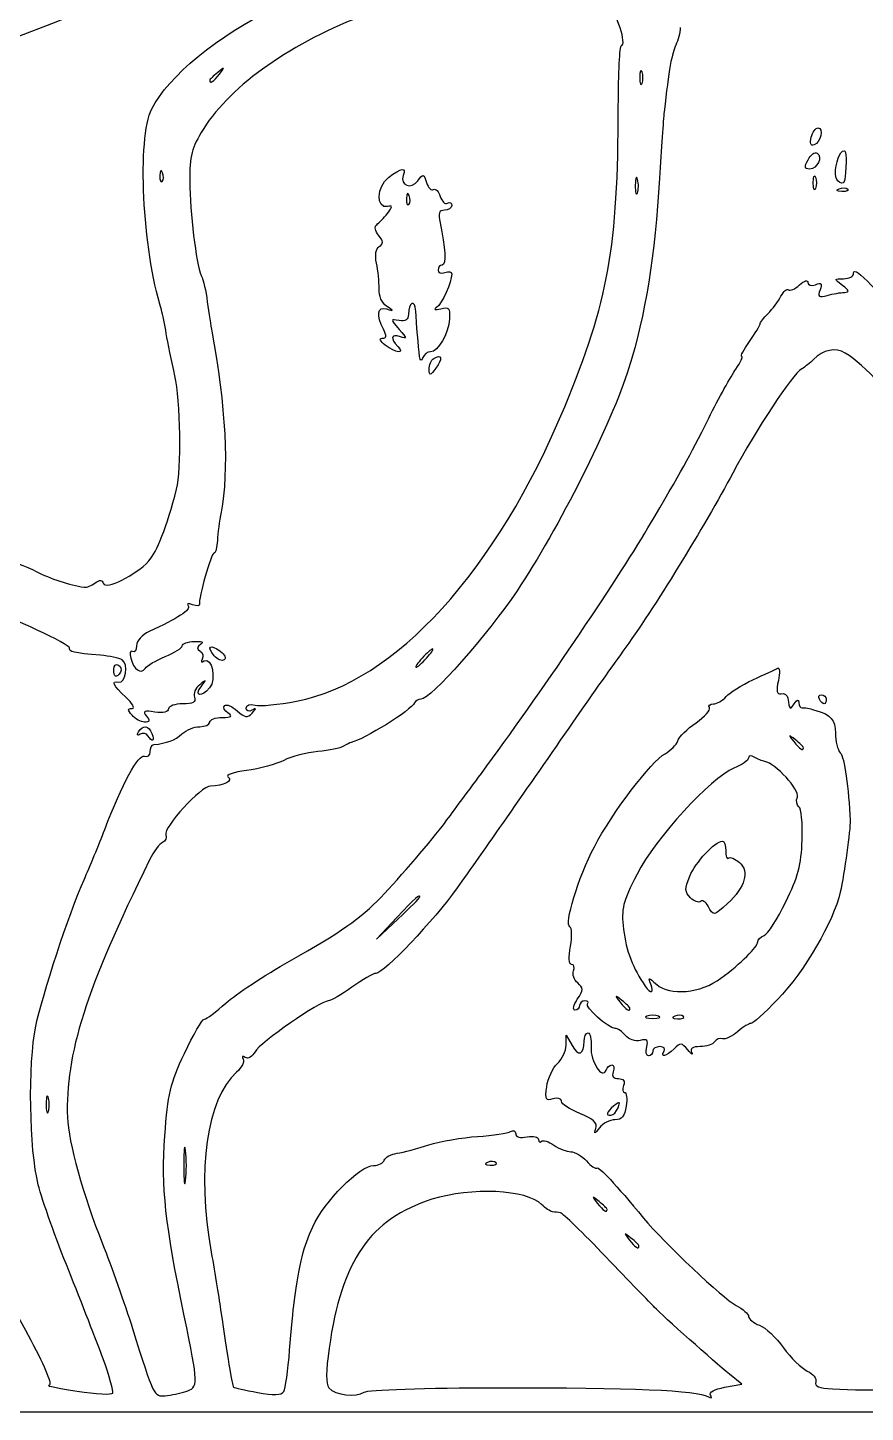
# Model space of a CAD drawing. Extents: x 32 to 2531, y 46 to 1398.
# Drawn here: x 960.5 to 1205.1, y 45.7 to 449.6 of the extents above; entities that cross this region are included whole.
import ezdxf

# ---------------------------------------------------------------- set-up
doc = ezdxf.new("R2010")
doc.units = 0
doc.layers.add('IMAGE', color=7, linetype='CONTINUOUS')

msp = doc.modelspace()

# ---------------------------------------------------------------- linework, layer by layer
at = {"layer": 'IMAGE', "color": 7}
for points in [[(32.319879, 721.65756), (32.319879, 1397.653213), (1281.6532, 1397.653213), (2530.9865, 1397.653213), (2530.9865, 721.65312), (2530.9865, 45.6531), (1281.6532, 45.6531), (32.319879, 45.6531), (32.319879, 721.64876)], [(1139.8696, 436.6532), (1139.8696, 436.6532)], [(1016.49, 435.9865), (1016.49, 435.9865)], [(1189.247, 417.5771), (1189.247, 417.5771)], [(1188.3399, 411.0239), (1188.3399, 411.0239)], [(999.89731, 407.2365), (999.89731, 407.2365)], [(1189.8637, 404.3199), (1189.8637, 404.3199)], [(1196.3199, 406.8775), (1196.3199, 406.8775)], [(1071.8973, 400.5699), (1071.8973, 400.5699)], [(1197.4032, 402.5641), (1197.4032, 402.5641)], [(1077.6956, 349.9079), (1077.6956, 349.9079)], [(1014.9476, 266.3668), (1014.9476, 266.3668)], [(1076.9865, 265.6537), (1076.9865, 265.6537)], [(985.65321, 262.3986), (985.65321, 262.3986)], [(1191.6532, 253.6536), (1191.6532, 253.6536)], [(995.63977, 243.0083), (995.63977, 243.0083)], [(1186.9865, 239.4904), (1186.9865, 239.4904)], [(1074.9865, 195.9308), (1074.9865, 195.9308)], [(1159.1528, 193.3092), (1159.1528, 193.3092)], [(1136.3199, 163.4904), (1136.3199, 163.4904)], [(1144.6532, 161.2029), (1144.6532, 161.2029)], [(1151.9588, 161.1258), (1151.9588, 161.1258)], [(1141.2433, 152.2295), (1141.2433, 152.2295)], [(966.5773, 137.2945), (966.5773, 137.2945)], [(1132.8744, 134.5085), (1132.8744, 134.5085)], [(1006.6177, 121.9865), (1006.6177, 121.9865)], [(1097.2921, 118.4588), (1097.2921, 118.4588)], [(1129.6532, 104.8233), (1129.6532, 104.8233)], [(1138.9865, 94.1572), (1138.9865, 94.1572)], [(1037, 63.7516), (1037, 63.7516)]]:
    msp.add_lwpolyline(points, close=True, dxfattribs=at)
for points in [[(1138.5768, 405.2945), (1138.5772, 405.2945)], [(1074.9498, 353.6532), (1074.9489, 353.6532)], [(1068.2642, 189.9865), (1062.3199, 183.6532), (1068.6532, 189.5975)], [(1142.4051, 170.5788), (1142.4051, 170.5789)], [(1117.7005, 152.7052), (1117.7475, 155.6532), (1119.4362, 152.6114)], [(1126.3919, 128.4782), (1126.3921, 128.4782)], [(982.53929, 61.2491), (982.53997, 61.2492)], [(1163.9982, 52.9651), (1168.9865, 53.9021), (1165.4334, 56.7779)], [(1098.0647, 52.8243), (1098.0645, 52.8243)], [(1006.6532, 51.7005), (1006.6532, 51.7)]]:
    msp.add_lwpolyline(points, dxfattribs=at)
for points in [[(1093.6532, 507.78243), (1074.1823, 492.95758), (1059.2474, 486.33304), (947.65321, 443.02263)], [(996.75371, 425.8787), (1001.4203, 435.2579), (1016.2184, 447.38367), (1032.8258, 455.43674)], [(1057.6528, 452.77256), (1035.9706, 444.2898), (1018.6597, 431.7086), (1011.1912, 419.0052)], [(1133.8457, 444.31981), (1135.5768, 444.31995), (1132.3953, 454.30017), (1130.1379, 455.95084)], [(1150.9865, 449.64276), (1150.9865, 448.08568), (1150.4213, 445.7555), (1149.7304, 444.46456)], [(1132.9487, 426.6531), (1132.9697, 436.3698), (1133.3729, 444.31977), (1133.8457, 444.31981)], [(1149.7304, 444.46456), (1148.6051, 442.3619), (1147.7226, 437.2992), (1146.3351, 424.987)], [(1015.9865, 436.49), (1014.7032, 435.4835), (1013.6532, 434.4335), (1013.6532, 434.1566)], [(1016.49, 435.9865), (1018.1485, 438.1013), (1018.1013, 438.1485), (1015.9865, 436.49)], [(1139.8696, 436.6532), (1139.4997, 437.5699), (1139.1971, 436.8199), (1139.1971, 434.9865)], [(1139.8696, 433.3199), (1140.2395, 434.2365), (1140.2395, 435.7365), (1139.8696, 436.6532)], [(1013.6532, 434.1566), (1013.6532, 433.0592), (1014.7481, 433.7655), (1016.49, 435.9865)], [(1139.1971, 434.9865), (1139.1971, 433.1532), (1139.4997, 432.4032), (1139.8696, 433.3199)], [(999.56581, 367.2139), (993.98987, 385.1738), (992.45301, 417.235), (996.75371, 425.8787)], [(1117.2989, 338.9865), (1130.1235, 369.9651), (1132.861, 385.3005), (1132.9487, 426.6531)], [(1146.3351, 424.987), (1146.0872, 422.787), (1145.4829, 414.087), (1144.9922, 405.6537)], [(1189.247, 417.5771), (1189.6415, 419.0856), (1190.5382, 420.3199), (1191.2398, 420.3199)], [(1191.2398, 420.3199), (1193.0099, 420.3199), (1192.0092, 415.9927), (1190.0915, 415.3542)], [(1011.1912, 419.0052), (1008.1286, 413.796), (1007.6829, 411.6417), (1007.8769, 402.9865)], [(1190.0915, 415.3542), (1189.098, 415.0235), (1188.7907, 415.8323), (1189.247, 417.5771)], [(1188.3399, 411.0239), (1189.1358, 412.5111), (1190.3307, 413.3919), (1190.9952, 412.9812)], [(1190.9952, 412.9812), (1192.7379, 411.9041), (1191.0472, 408.3199), (1188.797, 408.3199)], [(1196.3199, 406.8775), (1196.3199, 410.0786), (1197.6493, 413.6532), (1198.8399, 413.6532)], [(1198.8399, 413.6532), (1199.5904, 413.6532), (1199.6801, 410.7226), (1199.0949, 405.3199)], [(999.89736, 407.2365), (999.47173, 408.3002), (999.15579, 407.9843), (999.09181, 406.431)], [(1065.8639, 405.858), (1069.6339, 408.7579), (1071.1522, 408.9674), (1070.188, 406.4547)], [(1188.797, 408.3199), (1187.2971, 408.3199), (1187.2001, 408.8941), (1188.3399, 411.0239)], [(999.09181, 406.431), (999.03391, 405.0254), (999.34905, 404.2379), (999.79211, 404.681)], [(999.79211, 404.681), (1000.2352, 405.124), (1000.2825, 406.2741), (999.89731, 407.2365)], [(1065.5781, 397.3951), (1062.2029, 396.654), (1062.4244, 403.2124), (1065.8639, 405.858)], [(1070.188, 406.4547), (1069.0729, 403.549), (1072.4964, 402.2661), (1074.4039, 404.8749)], [(1074.4039, 404.8749), (1075.9633, 407.0074), (1076.1453, 406.9731), (1076.9643, 404.3925)], [(1076.9643, 404.3925), (1077.4493, 402.8646), (1078.3597, 401.9319), (1078.9874, 402.3199)], [(1144.9922, 405.6537), (1143.6957, 383.373), (1140.8019, 365.4775), (1136.0444, 350.3204)], [(1138.5772, 405.2945), (1138.2391, 406.5918), (1137.9403, 405.8532), (1137.9131, 403.6532)], [(1138.5278, 401.2945), (1138.893, 402.1972), (1138.9153, 403.9972), (1138.5768, 405.2945)], [(1189.8637, 404.3199), (1189.8637, 406.1532), (1190.1664, 406.9032), (1190.5363, 405.9865)], [(1190.5363, 402.6532), (1190.1664, 401.7365), (1189.8637, 402.4865), (1189.8637, 404.3199)], [(1190.5363, 405.9865), (1190.9061, 405.0699), (1190.9061, 403.5699), (1190.5363, 402.6532)], [(1199.0949, 405.3199), (1198.8528, 403.0855), (1196.3199, 404.5073), (1196.3199, 406.8775)], [(1007.8769, 402.9865), (1008.096, 393.2136), (1010.0298, 378.9458), (1011.4459, 376.6545)], [(1071.8974, 400.5699), (1071.4717, 401.6335), (1071.1558, 401.3176), (1071.0918, 399.7643)], [(1071.7921, 398.0143), (1072.2352, 398.4574), (1072.2825, 399.6074), (1071.8973, 400.5699)], [(1078.9874, 402.3199), (1079.6151, 402.7078), (1080.5151, 401.8078), (1080.9874, 400.3199)], [(1080.9874, 400.3199), (1081.4597, 398.8319), (1082.4028, 397.9586), (1083.0834, 398.3792)], [(1137.9131, 403.6532), (1137.8861, 401.4532), (1138.1626, 400.3918), (1138.5278, 401.2945)], [(1198.2088, 401.7585), (1196.6555, 401.8225), (1196.3396, 402.1385), (1197.4032, 402.5641)], [(1197.4032, 402.564), (1198.3657, 402.9492), (1199.5157, 402.9018), (1199.9588, 402.4588)], [(1199.9588, 402.4588), (1200.4018, 402.0158), (1199.6143, 401.7006), (1198.2088, 401.7585)], [(1065.5461, 395.3951), (1067.1477, 397.4336), (1067.1526, 397.7409), (1065.5781, 397.3951)], [(1071.0918, 399.7643), (1071.0338, 398.3588), (1071.3491, 397.5713), (1071.7921, 398.0143)], [(1082.2148, 396.3199), (1080.6125, 396.3199), (1080.3, 395.443), (1080.9083, 392.6532)], [(1084.3207, 397.7319), (1084.3207, 396.9553), (1083.3731, 396.3199), (1082.2148, 396.3199)], [(1083.0834, 398.3792), (1083.7639, 398.7998), (1084.3207, 398.5085), (1084.3207, 397.7319)], [(1062.987, 388.9865), (1061.912, 390.2819), (1061.6726, 391.56), (1062.4061, 392.0882)], [(1062.4061, 392.0882), (1063.0923, 392.5823), (1064.5053, 394.0704), (1065.5461, 395.3951)], [(1080.9083, 392.6532), (1082.503, 385.3394), (1082.767, 380.3199), (1081.557, 380.3199)], [(1063.1697, 385.7661), (1064.4567, 386.5615), (1064.4169, 387.2637), (1062.987, 388.9865)], [(1062.3725, 380.8677), (1061.8334, 383.3328), (1062.1243, 385.12), (1063.1697, 385.7661)], [(1063.0887, 373.3948), (1063.1617, 375.3703), (1062.8393, 378.7331), (1062.3725, 380.8677)], [(1081.557, 380.3199), (1080.877, 380.3199), (1080.3207, 379.6557), (1080.3207, 378.8439)], [(1201.6532, 377.9027), (1201.6532, 380.7657), (1209.7729, 371.8659), (1218.3029, 359.6532)], [(1011.4459, 376.6545), (1011.8366, 376.0225), (1012.52, 372.8386), (1012.9646, 369.5792)], [(1084.3207, 377.6982), (1084.3207, 375.3461), (1081.4632, 369.0239), (1079.904, 367.9263)], [(1080.3207, 378.8439), (1080.3207, 378.0321), (1081.2207, 377.7133), (1082.3207, 378.1354)], [(1082.3207, 378.1354), (1083.4207, 378.5575), (1084.3207, 378.3607), (1084.3207, 377.6982)], [(1185.8783, 374.5236), (1187.263, 375.7767), (1188.3199, 376.0847), (1188.3199, 375.235)], [(1198.3984, 374.3623), (1195.869, 376.2754), (1195.8766, 376.3199), (1198.7317, 376.3199)], [(1198.7317, 376.3199), (1200.3385, 376.3199), (1201.6532, 377.0321), (1201.6532, 377.9027)], [(1065.3049, 368.2941), (1063.942, 369.1697), (1063.0117, 371.3107), (1063.0887, 373.3948)], [(1180.4366, 371.2047), (1181.2246, 372.677), (1182.222, 373.5289), (1182.653, 373.0978)], [(1182.653, 373.0978), (1183.0841, 372.6668), (1184.5355, 373.3084), (1185.8783, 374.5236)], [(1188.3199, 375.235), (1188.3199, 374.3821), (1189.2809, 374.1057), (1190.5514, 374.5932)], [(1190.5514, 374.5932), (1192.2851, 375.2585), (1192.5781, 374.9159), (1191.8649, 373.0573)], [(1191.8649, 373.0573), (1191.1048, 371.0767), (1191.4665, 370.8044), (1193.9667, 371.4743)], [(1193.9667, 371.4743), (1195.6276, 371.9193), (1197.8865, 372.3107), (1198.9865, 372.3441)], [(1198.9865, 372.3441), (1200.5153, 372.3901), (1200.3767, 372.8659), (1198.3984, 374.3623)], [(1012.9646, 369.5792), (1013.4092, 366.3199), (1014.0008, 362.4532), (1014.2793, 360.9865)], [(1064.3668, 361.5656), (1062.2033, 365.6081), (1062.6418, 368.3434), (1065.3199, 367.5107)], [(1065.3199, 367.5107), (1067.5189, 366.8269), (1067.5181, 366.872), (1065.3049, 368.2941)], [(1073.8266, 366.8754), (1073.6369, 370.4), (1071.6977, 369.5161), (1071.6702, 365.8924)], [(1079.904, 367.9263), (1078.9491, 367.2542), (1079.4268, 367.1199), (1081.1077, 367.5881)], [(1081.1077, 367.5881), (1083.4818, 368.2493), (1083.8612, 367.8178), (1083.669, 364.6755)], [(1176.6619, 366.1858), (1177.9501, 367.4739), (1179.6487, 369.7324), (1180.4366, 371.2047)], [(1000.9911, 360.3204), (1000.5874, 362.8871), (999.94605, 365.9891), (999.56581, 367.2139)], [(1068.9922, 364.1202), (1066.3332, 364.5869), (1066.3332, 364.5851), (1068.9922, 361.5608)], [(1071.6702, 365.8924), (1071.6582, 364.3914), (1070.776, 363.8072), (1068.9922, 364.1202)], [(1074.9489, 353.6532), (1074.5854, 356.584), (1074.0256, 363.1787), (1073.8266, 366.8754)], [(1083.669, 364.6755), (1083.4031, 360.3276), (1080.3393, 354.9865), (1078.1111, 354.9865)], [(1174.3178, 363.0818), (1174.3178, 363.5008), (1175.3738, 364.8976), (1176.6619, 366.1858)], [(1003.5205, 347.9598), (1002.533, 352.1914), (1001.3948, 357.7537), (1000.9911, 360.3204)], [(1014.2793, 360.9865), (1018.3293, 339.6554), (1019.3332, 320.0184), (1016.975, 308.2551)], [(1064.0335, 358.9441), (1065.3131, 358.9761), (1065.3975, 359.6396), (1064.3668, 361.5656)], [(1069.3199, 359.3853), (1066.6309, 360.3659), (1066.2523, 358.9208), (1068.5865, 356.5865)], [(1068.9922, 361.5608), (1071.3061, 358.9292), (1071.3488, 358.6454), (1069.3199, 359.3853)], [(1171.227, 357.9865), (1172.9258, 360.3699), (1174.3167, 362.6627), (1174.3178, 363.0818)], [(1064.9081, 356.9441), (1063.3662, 358.1104), (1063.0126, 358.9189), (1064.0335, 358.9441)], [(1068.5865, 356.5865), (1070.8624, 354.3107), (1068.0251, 354.5866), (1064.9081, 356.9441)], [(1168.9865, 353.6532), (1168.52, 353.6532), (1169.5282, 355.6032), (1171.227, 357.9865)], [(1199.1816, 354.6316), (1196.2981, 356.3526), (1192.8539, 355.6555), (1189.9207, 352.7572)], [(1075.8704, 353.3199), (1075.4, 352.1541), (1075.1234, 352.2542), (1074.9498, 353.6532)], [(1078.1111, 354.9865), (1077.2486, 354.9865), (1076.2403, 354.2365), (1075.8704, 353.3199)], [(1077.6956, 349.9079), (1077.6726, 351.1479), (1078.2931, 352.558), (1079.0753, 353.0414)], [(1079.0753, 353.0414), (1081.4254, 354.4938), (1081.7549, 352.9624), (1079.6818, 350.2225)], [(1167.2699, 349.9865), (1168.6806, 352.0032), (1169.4531, 353.6532), (1168.9865, 353.6532)], [(1189.9207, 352.7572), (1188.9679, 351.8157), (1187.4301, 350.5821), (1186.5036, 350.016)], [(1236.3325, 298.3199), (1229.8147, 319.2744), (1211.2339, 347.4383), (1199.1816, 354.6316)], [(1004.0134, 314.9871), (1005.4311, 320.3589), (1005.1211, 341.1004), (1003.5205, 347.9598)], [(1079.6818, 350.2225), (1077.9752, 347.9667), (1077.7329, 347.9283), (1077.6956, 349.9079)], [(1136.0444, 350.3204), (1130.9969, 334.2392), (1115.3876, 303.1464), (1103.3937, 285.282)], [(1159.3543, 335.6532), (1162.2972, 341.5199), (1165.8592, 347.9699), (1167.2699, 349.9865)], [(1186.5036, 350.016), (1183.6902, 348.2969), (1173.1358, 332.3688), (1166.3844, 319.6532)], [(1038.9747, 253.0726), (1067.7719, 258.5596), (1097.5058, 291.1747), (1117.2989, 338.9865)], [(1141.6139, 303.6532), (1151.7951, 320.8872), (1153.3955, 323.7739), (1159.3543, 335.6532)], [(1166.3844, 319.6532), (1158.2271, 304.2901), (1143.0139, 279.6262), (1134.3095, 267.6532)], [(995.87261, 294.0015), (998.27444, 296.6019), (1001.0481, 303.7519), (1004.0134, 314.9871)], [(1016.975, 308.2551), (1016.4676, 305.7241), (1015.9878, 302.0032), (1015.9087, 299.9865)], [(1092.9865, 232.0435), (1109.8835, 254.8674), (1132.26, 287.8196), (1141.6139, 303.6532)], [(1015.9087, 299.9865), (1015.8297, 297.9699), (1015.4031, 296.3199), (1014.9609, 296.3199)], [(951.10669, 295.5165), (955.07395, 294.3505), (960.41988, 292.2994), (962.98655, 290.9587)], [(1014.9609, 296.3199), (1014.0934, 296.3199), (1010.2812, 282.9411), (1010.7004, 281.3679)], [(962.98655, 290.9587), (967.07232, 288.8243), (972.75827, 286.9515), (976.98655, 286.3473)], [(982.59767, 287.4709), (983.26768, 285.482), (991.94795, 289.7523), (995.87261, 294.0015)], [(976.98655, 286.3473), (977.71988, 286.2425), (979.16745, 286.7936), (980.20337, 287.5719)], [(980.20337, 287.5719), (981.54728, 288.5816), (982.23321, 288.5527), (982.59767, 287.4709)], [(1103.3937, 285.282), (1094.7217, 272.3654), (1078.1155, 253.6537), (1075.3242, 253.6537)], [(972.74802, 268.602), (972.96529, 269.5547), (955.31479, 277.8901), (948.98611, 279.8235)], [(1007.3721, 280.9241), (1008.3647, 279.8359), (1004.292, 277.1414), (995.98609, 273.3909)], [(1008.6368, 281.2469), (1007.3622, 281.7041), (1006.7931, 281.5588), (1007.3721, 280.9241)], [(1010.7004, 281.3679), (1010.8399, 280.8443), (1009.9113, 280.7899), (1008.6368, 281.2469)], [(995.98609, 273.3909), (993.9147, 272.4555), (992.31942, 270.6679), (992.31942, 269.2822)], [(1009.1914, 270.5249), (1011.3659, 270.6509), (1012.0811, 270.3299), (1011.0481, 269.6915)], [(981.78379, 266.4834), (973.90105, 267.1781), (972.49829, 267.5069), (972.74802, 268.602)], [(991.11043, 267.5763), (990.44549, 267.9873), (990.21791, 267.1133), (990.60471, 265.6342)], [(992.31942, 269.2822), (992.31942, 267.933), (991.77538, 267.1654), (991.11043, 267.5763)], [(1000.6528, 266.1019), (1003.4028, 267.2469), (1005.6532, 268.6644), (1005.6537, 269.2518)], [(1005.6537, 269.2518), (1005.6542, 269.8392), (1007.2462, 270.4121), (1009.1914, 270.5249)], [(1011.0481, 269.6915), (1009.8388, 268.9441), (1009.7877, 268.3938), (1010.8655, 267.7277)], [(1010.8655, 267.7277), (1011.6891, 267.2187), (1011.9604, 266.151), (1011.4685, 265.355)], [(1014.9476, 266.3668), (1012.6943, 269.0819), (1013.7515, 269.8539), (1016.7351, 267.6722)], [(1016.7351, 267.6722), (1018.0612, 266.7026), (1018.5782, 265.5582), (1017.8841, 265.1292)], [(1078.7332, 268.3204), (1078.3665, 268.3204), (1076.9805, 267.1204), (1075.6532, 265.6537)], [(1076.9865, 265.6537), (1078.3139, 267.1204), (1079.0999, 268.3204), (1078.7332, 268.3204)], [(1134.3095, 267.6532), (1130.5775, 262.5199), (1123.9972, 253.2199), (1119.6866, 246.9865)], [(988.09851, 265.1231), (987.26414, 265.6388), (984.42251, 266.2509), (981.78379, 266.4834)], [(985.65321, 262.3986), (985.65321, 263.5419), (986.263, 264.1004), (987.00829, 263.6398)], [(987.00829, 263.6398), (987.75359, 263.1792), (988.01819, 262.2437), (987.59627, 261.5611)], [(987.13703, 258.6532), (989.14907, 258.2013), (990.00279, 263.9462), (988.09851, 265.1231)], [(990.60471, 265.6342), (991.46005, 262.3634), (993.64214, 260.8201), (994.80182, 262.6658)], [(994.80182, 262.6658), (995.26983, 263.4107), (997.90275, 264.9569), (1000.6528, 266.1019)], [(1011.4685, 265.355), (1010.943, 264.5047), (1011.1928, 264.2902), (1012.0743, 264.835)], [(1012.0743, 264.835), (1014.2831, 266.2001), (1015.6392, 259.3801), (1013.6384, 256.9692)], [(1017.8841, 265.1292), (1017.1899, 264.7002), (1015.8685, 265.2571), (1014.9476, 266.3668)], [(1075.6532, 265.6537), (1074.3259, 264.187), (1073.5399, 262.987), (1073.9066, 262.987)], [(1073.9066, 262.987), (1074.2732, 262.987), (1075.6592, 264.187), (1076.9865, 265.6537)], [(1172.2449, 259.322), (1175.5862, 260.8471), (1178.834, 262.3706), (1179.4625, 262.7076)], [(1179.4625, 262.7076), (1180.0909, 263.0445), (1180.1894, 261.4279), (1179.6815, 259.1153)], [(989.18081, 254.2562), (985.41015, 257.7507), (984.74051, 259.1914), (987.13703, 258.6532)], [(987.59627, 261.5611), (986.45329, 259.7117), (985.65321, 260.0565), (985.65321, 262.3986)], [(1011.1562, 257.3198), (1012.8006, 259.4167), (1012.7576, 259.4744), (1010.732, 257.889)], [(1164.415, 254.4345), (1165.3803, 255.5976), (1168.9037, 257.7969), (1172.2449, 259.322)], [(1179.6815, 259.1153), (1179.0017, 256.0202), (1179.212, 255.0084), (1180.4783, 255.2818)], [(1010.732, 257.889), (1009.4923, 256.9187), (1008.8065, 255.2687), (1009.208, 254.2224)], [(1013.6384, 256.9692), (1011.3065, 254.1594), (1008.9398, 254.4937), (1011.1562, 257.3198)], [(1180.4783, 255.2818), (1181.4245, 255.4861), (1182.3009, 254.9032), (1182.4259, 253.9865)], [(1191.6532, 253.6536), (1191.2, 254.3869), (1191.4646, 254.9869), (1192.2412, 254.9869)], [(1192.2412, 254.9869), (1193.0178, 254.9869), (1193.6532, 254.3869), (1193.6532, 253.6536)], [(991.01755, 250.9865), (991.94777, 250.9865), (991.12129, 252.4579), (989.18081, 254.2562)], [(990.98605, 248.9865), (989.65899, 250.5856), (989.66529, 250.9865), (991.01755, 250.9865)], [(1001.6527, 250.8352), (1001.6527, 249.9467), (1000.0595, 249.5844), (997.68505, 249.9329)], [(1005.7954, 252.3199), (1003.5169, 252.3199), (1001.6527, 251.6518), (1001.6527, 250.8352)], [(1009.208, 254.2224), (1009.7437, 252.8262), (1008.8356, 252.3199), (1005.7954, 252.3199)], [(1019.0252, 249.6011), (1017.9464, 250.2834), (1017.4927, 251.2705), (1018.017, 251.7948)], [(1018.017, 251.7948), (1018.5413, 252.319), (1020.1881, 251.6458), (1021.6765, 250.2988)], [(1024.3194, 251.0634), (1024.3194, 251.9611), (1025.4305, 252.3403), (1026.9196, 251.9509)], [(1025.9861, 250.4368), (1025.0643, 249.9164), (1024.3194, 250.1964), (1024.3194, 251.0634)], [(1026.0181, 249.6137), (1027.312, 251.0096), (1027.3054, 251.1814), (1025.9861, 250.4368)], [(1026.9196, 251.9509), (1028.3496, 251.577), (1033.7744, 252.0817), (1038.9747, 253.0726)], [(1073.431, 252.5761), (1072.5843, 250.5233), (1058.6195, 241.8206), (1054.9865, 241.0818)], [(1075.3242, 253.6537), (1074.5274, 253.6537), (1073.6754, 253.1688), (1073.431, 252.5761)], [(1155.6319, 246.8118), (1158.189, 248.5491), (1159.9545, 250.4991), (1159.5552, 251.1452)], [(1159.5552, 251.1452), (1159.1559, 251.7913), (1159.6911, 252.3199), (1160.7446, 252.3199)], [(1160.7446, 252.3199), (1161.7981, 252.3199), (1163.4498, 253.2715), (1164.415, 254.4345)], [(1182.4259, 253.9865), (1182.8995, 250.5141), (1183.061, 250.3719), (1184.3199, 252.3199)], [(1184.3199, 252.3199), (1185.1815, 253.6532), (1185.6192, 253.7643), (1185.6328, 252.6532)], [(1185.6328, 252.6532), (1185.6438, 251.7365), (1186.1032, 251.0576), (1186.6532, 251.1444)], [(1186.6532, 251.1444), (1187.2032, 251.2314), (1188.1032, 251.1564), (1188.6532, 250.9778)], [(1188.6532, 250.9778), (1189.2032, 250.7993), (1190.1032, 250.5264), (1190.6532, 250.3714)], [(1193.0652, 252.3203), (1192.7419, 252.3203), (1192.1064, 252.9203), (1191.6532, 253.6536)], [(1193.6532, 253.6536), (1193.6532, 252.9203), (1193.3886, 252.3203), (1193.0652, 252.3203)], [(994.6459, 246.9865), (993.5459, 246.9865), (991.89897, 247.8865), (990.98605, 248.9865)], [(997.68505, 249.9329), (994.5091, 250.399), (994.00955, 250.1631), (995.18163, 248.7509)], [(995.18163, 248.7509), (996.28559, 247.4207), (996.15377, 246.9865), (994.6459, 246.9865)], [(1010.7582, 245.6532), (1012.3505, 245.6532), (1013.6532, 246.2532), (1013.6532, 246.9865)], [(1013.6532, 246.9865), (1013.6532, 247.7199), (1015.3032, 248.3291), (1017.3199, 248.3403)], [(1017.3199, 248.3403), (1020.1018, 248.3553), (1020.5133, 248.66), (1019.0252, 249.6011)], [(1021.6765, 250.2988), (1023.9076, 248.2797), (1024.67, 248.1594), (1026.0181, 249.6137)], [(1119.6866, 246.9865), (1106.724, 228.2421), (1092.7181, 208.194), (1085.9444, 198.6877)], [(1150.2958, 241.5334), (1150.6735, 242.6993), (1153.0747, 245.0746), (1155.6319, 246.8118)], [(1190.6532, 250.3714), (1195.0562, 249.1305), (1196.3199, 247.66), (1196.3199, 243.7772)], [(993.35507, 243.4689), (992.49131, 242.9351), (992.2914, 243.1951), (992.85923, 244.1139)], [(992.85923, 244.1139), (994.17313, 246.2398), (995.88628, 246.0397), (996.80205, 243.6532)], [(995.63977, 243.0083), (995.17916, 243.7536), (994.15104, 243.9609), (993.35507, 243.4689)], [(996.80205, 243.6532), (997.67239, 241.3851), (996.90579, 240.9598), (995.63977, 243.0083)], [(997.31988, 240.4219), (1001.1125, 240.8088), (1003.5253, 241.7275), (1005.5418, 243.5524)], [(1005.5418, 243.5524), (1006.8186, 244.7079), (1009.1659, 245.6532), (1010.7582, 245.6532)], [(1184.6532, 241.8237), (1182.5385, 243.4822), (1182.4913, 243.435), (1184.1498, 241.3203)], [(1196.3199, 243.7772), (1196.3199, 241.4357), (1196.9701, 238.8696), (1197.7649, 238.0749)], [(994.65321, 237.0367), (995.56988, 236.6885), (996.31988, 237.2847), (996.31988, 238.3617)], [(996.31988, 238.3617), (996.31988, 239.4387), (996.76988, 240.3658), (997.31988, 240.4219)], [(1045.2197, 238.4079), (1041.9233, 238.0989), (1037.4661, 236.9359), (1035.3149, 235.8235)], [(1052.7666, 239.958), (1051.9122, 239.4145), (1048.5161, 238.717), (1045.2197, 238.4079)], [(1054.9865, 241.0818), (1054.6199, 241.0068), (1053.6209, 240.5015), (1052.7666, 239.958)], [(1146.6311, 237.777), (1148.269, 238.6771), (1149.9181, 240.3674), (1150.2958, 241.5334)], [(1184.1498, 241.3203), (1185.8916, 239.0993), (1186.9865, 238.393), (1186.9865, 239.4904)], [(1186.9865, 239.4904), (1186.9865, 239.7672), (1185.9365, 240.8172), (1184.6532, 241.8237)], [(983.00092, 215.6532), (988.11892, 229.0229), (992.85751, 237.7188), (994.65321, 237.0367)], [(1035.3149, 235.8235), (1033.1637, 234.7111), (1028.2601, 233.3839), (1024.418, 232.8742)], [(1125.9518, 210.6277), (1131.2321, 220.689), (1142.5321, 235.5245), (1146.6311, 237.777)], [(1170.9865, 236.5607), (1170.9865, 235.873), (1169.0365, 234.5095), (1166.6532, 233.5307)], [(1172.6532, 236.7698), (1171.7365, 237.3424), (1170.9865, 237.2483), (1170.9865, 236.5607)], [(1175.7346, 235.5127), (1174.9565, 235.6314), (1173.5699, 236.1971), (1172.6532, 236.7698)], [(1185.2275, 225.1341), (1186.0051, 227.1605), (1178.7925, 235.0461), (1175.7346, 235.5127)], [(1197.7649, 238.0749), (1198.9175, 236.9222), (1200.2908, 227.4275), (1200.6221, 218.3199)], [(1018.9879, 230.9862), (1020.7299, 229.9096), (1017.6924, 228.3204), (1013.8929, 228.3204)], [(1024.418, 232.8742), (1020.5759, 232.3645), (1018.1324, 231.5149), (1018.9879, 230.9862)], [(1082.1994, 217.4602), (1083.7323, 219.5376), (1088.5865, 226.1001), (1092.9865, 232.0435)], [(1166.6532, 233.5307), (1159.9008, 230.7573), (1143.8506, 213.2033), (1138.4269, 202.6597)], [(1013.8929, 228.3204), (1011.1137, 228.3204), (1000.057, 216.262), (1000.8769, 214.1252)], [(1185.6865, 222.2997), (1184.9989, 222.7246), (1184.7924, 224.0001), (1185.2275, 225.1341)], [(1186.6188, 212.543), (1186.7937, 217.4842), (1186.3741, 221.8747), (1185.6865, 222.2997)], [(1200.6221, 218.3199), (1200.7229, 215.55), (1198.9848, 202.9282), (1197.7341, 197.3477)], [(976.97535, 200.9865), (978.60507, 204.6532), (981.31656, 211.2532), (983.00092, 215.6532)], [(1000.8769, 214.1252), (1001.2113, 213.2539), (1000.7727, 212.2573), (999.90236, 211.9105)], [(1063.6181, 195.8651), (1069.1325, 201.6212), (1078.8171, 212.8766), (1082.1994, 217.4602)], [(999.90236, 211.9105), (999.032, 211.5637), (997.32695, 209.264), (996.11336, 206.8001)], [(1118.8282, 187.2714), (1117.0314, 187.8862), (1121.2143, 201.6006), (1125.9518, 210.6277)], [(1153.8034, 202.0162), (1155.479, 206.0613), (1161.1597, 212.1871), (1163.3199, 212.2781)], [(1163.3199, 212.2781), (1163.8699, 212.3011), (1164.3199, 211.0203), (1164.3199, 209.4314)], [(1181.8487, 194.5152), (1185.3547, 201.6369), (1186.3685, 205.4684), (1186.6188, 212.543)], [(996.11336, 206.8001), (977.47631, 168.9625), (971.47285, 150.1561), (972.13449, 131.6839)], [(1164.3199, 209.4314), (1164.3199, 207.8425), (1164.6706, 206.8932), (1165.0992, 207.3219)], [(1168.3227, 206.0085), (1171.3127, 203.4484), (1169.9698, 198.8218), (1164.8629, 194.0889)], [(1165.0992, 207.3219), (1165.5279, 207.7505), (1166.9784, 207.1595), (1168.3227, 206.0085)], [(1138.4269, 202.6597), (1134.1912, 194.4254), (1133.7573, 192.6518), (1134.4811, 186.5308)], [(1154.0189, 195.7641), (1152.3265, 197.4565), (1152.2949, 198.3743), (1153.8034, 202.0162)], [(962.90168, 158.3199), (964.80033, 167.4925), (972.60513, 191.154), (976.97535, 200.9865)], [(1085.9444, 198.6877), (1079.0407, 188.999), (1064.5662, 173.775), (1062.1866, 173.6997)], [(1036.9865, 177.2777), (1051.9612, 185.6984), (1057.7462, 189.736), (1063.6181, 195.8651)], [(1074.9865, 195.9308), (1074.9865, 196.932), (1073.7894, 195.8738), (1068.2642, 189.9865)], [(1068.6532, 189.5975), (1072.1365, 192.8668), (1074.9865, 195.7168), (1074.9865, 195.9308)], [(1156.9278, 194.706), (1156.4189, 194.197), (1155.1098, 194.673), (1154.0189, 195.7641)], [(1159.1528, 193.3092), (1158.438, 194.5864), (1157.4368, 195.215), (1156.9278, 194.706)], [(1164.8629, 194.0889), (1160.8546, 190.3742), (1160.7995, 190.3667), (1159.1528, 193.3092)], [(1175.5248, 184.7531), (1176.5542, 185.1481), (1179.3999, 189.5411), (1181.8487, 194.5152)], [(1197.7341, 197.3477), (1195.826, 188.8333), (1187.3129, 174.2847), (1179.4093, 166.0312)], [(1118.9777, 181.6047), (1119.5092, 184.5114), (1119.442, 187.0614), (1118.8282, 187.2714)], [(1134.4811, 186.5308), (1135.2065, 180.3963), (1137.2755, 174.9818), (1140.8028, 169.9869)], [(1162.9076, 172.2472), (1168.7461, 176.5822), (1173.6532, 181.4492), (1173.6532, 182.9049)], [(1173.6532, 182.9049), (1173.6532, 183.5264), (1174.4954, 184.3581), (1175.5248, 184.7531)], [(1119.3082, 176.3199), (1118.5234, 176.3199), (1118.3929, 178.4069), (1118.9777, 181.6047)], [(1018.411, 165.0499), (1021.2942, 167.6514), (1029.6532, 173.1539), (1036.9865, 177.2777)], [(1062.1866, 173.6997), (1061.38, 173.6737), (1058.2352, 171.8532), (1055.1981, 169.6532)], [(1119.8751, 174.4174), (1120.2767, 175.4637), (1120.0216, 176.3199), (1119.3082, 176.3199)], [(1121.0959, 170.8958), (1120.0229, 171.7863), (1119.4736, 173.371), (1119.8751, 174.4174)], [(1055.1981, 169.6532), (1052.1611, 167.4532), (1049.0517, 165.6532), (1048.2884, 165.6532)], [(1120.9859, 166.1317), (1122.7909, 168.8866), (1122.8046, 169.4777), (1121.0959, 170.8958)], [(1140.8028, 169.9869), (1142.4939, 167.5922), (1143.42, 167.9343), (1142.4051, 170.5788)], [(1142.4051, 170.5789), (1141.621, 172.6224), (1141.7876, 172.612), (1144.1554, 170.4691)], [(1144.1554, 170.4691), (1147.9313, 167.0519), (1157.0788, 167.9193), (1162.9076, 172.2472)], [(1048.2884, 165.6532), (1045.8651, 165.6532), (1028.3234, 153.4845), (1026.8925, 150.8108)], [(1120.2891, 162.9865), (1119.5389, 162.9865), (1119.8524, 164.4019), (1120.9859, 166.1317)], [(1123.2088, 165.6532), (1122.3532, 165.6532), (1121.6532, 165.0532), (1121.6532, 164.3199)], [(1123.9494, 164.8383), (1124.3976, 165.2865), (1124.0643, 165.6532), (1123.2088, 165.6532)], [(1133.9865, 165.8237), (1131.8718, 167.4822), (1131.8246, 167.435), (1133.4831, 165.3203)], [(1136.3199, 163.4904), (1136.3199, 163.7672), (1135.2699, 164.8172), (1133.9865, 165.8237)], [(1179.4093, 166.0312), (1175.6085, 162.0621), (1172.1049, 158.915), (1171.6236, 159.0375)], [(1012.0957, 160.3199), (1012.6859, 160.3199), (1015.5278, 162.4484), (1018.411, 165.0499)], [(1121.6532, 164.3199), (1121.6532, 163.5865), (1121.0394, 162.9865), (1120.2891, 162.9865)], [(1132.0158, 157.6532), (1130.0337, 157.6532), (1123.0156, 163.9045), (1123.9494, 164.8383)], [(1133.4831, 165.3203), (1135.225, 163.0993), (1136.3199, 162.393), (1136.3199, 163.4904)], [(1144.6532, 161.2029), (1143.7365, 161.5728), (1142.2365, 161.5728), (1141.3199, 161.2029)], [(1151.9588, 161.1259), (1151.5157, 161.5689), (1150.3657, 161.6163), (1149.4032, 161.2311)], [(963.61831, 112.0322), (960.98652, 122.3239), (960.60128, 147.2064), (962.90168, 158.3199)], [(1006.268, 150.3006), (1008.883, 155.8112), (1011.5055, 160.3199), (1012.0957, 160.3199)], [(1135.0635, 155.5605), (1134.1083, 156.7115), (1132.7368, 157.6532), (1132.0158, 157.6532)], [(1141.3199, 161.2029), (1140.4032, 160.833), (1141.1532, 160.5304), (1142.9865, 160.5304)], [(1142.9865, 160.5304), (1144.8199, 160.5304), (1145.5699, 160.833), (1144.6532, 161.2029)], [(1149.4032, 161.2311), (1148.3396, 160.8054), (1148.6555, 160.4895), (1150.2088, 160.4255)], [(1150.2088, 160.4255), (1151.6143, 160.3675), (1152.4018, 160.6827), (1151.9588, 161.1258)], [(1171.6236, 159.0375), (1171.1423, 159.1601), (1169.4234, 158.1083), (1167.8039, 156.7002)], [(1119.4362, 152.6114), (1121.2597, 149.3267), (1122.9863, 149.9415), (1122.9863, 153.8754)], [(1122.9863, 153.8754), (1122.9863, 155.2199), (1123.4899, 156.3199), (1124.1053, 156.3199)], [(1124.1053, 156.3199), (1124.7208, 156.3199), (1125.1142, 154.4693), (1124.9797, 152.2075)], [(1139.3586, 154.1368), (1137.9434, 153.7668), (1136.0242, 154.4029), (1135.0635, 155.5605)], [(1141.2433, 152.2295), (1141.7717, 154.2505), (1141.3654, 154.6616), (1139.3586, 154.1368)], [(1153.2333, 151.3725), (1151.4768, 153.5205), (1151.0776, 153.5538), (1149.2297, 151.7058)], [(1161.03, 153.7236), (1160.5529, 152.9515), (1158.6625, 152.3199), (1156.8292, 152.3199)], [(1163.3785, 154.6337), (1162.564, 154.9052), (1161.5072, 154.4956), (1161.03, 153.7236)], [(1167.8039, 156.7002), (1166.1845, 155.2921), (1164.1931, 154.3622), (1163.3785, 154.6337)], [(1000.557, 126.3151), (1001.3879, 138.4485), (1002.1374, 141.5961), (1006.268, 150.3006)], [(1024.047, 149.1552), (1023.2274, 149.6618), (1022.9475, 149.4617), (1023.4158, 148.7041)], [(1026.8925, 150.8108), (1026.1373, 149.3997), (1024.8568, 148.6547), (1024.047, 149.1552)], [(1115.1566, 147.3718), (1116.5297, 148.6837), (1117.6745, 151.0837), (1117.7005, 152.7052)], [(1124.9797, 152.2075), (1124.7336, 148.0712), (1128.3756, 142.4876), (1129.3713, 145.4746)], [(1141.778, 149.6532), (1141.1134, 149.6532), (1140.8727, 150.8126), (1141.2433, 152.2295)], [(1142.9865, 150.9865), (1142.9865, 150.2532), (1142.4427, 149.6532), (1141.778, 149.6532)], [(1145.0652, 152.3199), (1143.922, 152.3199), (1142.9865, 151.7199), (1142.9865, 150.9865)], [(1149.2297, 151.7058), (1146.9275, 149.4037), (1145.0556, 148.9409), (1146.3199, 150.9865)], [(1146.3199, 150.9865), (1146.7731, 151.7199), (1146.2085, 152.3199), (1145.0652, 152.3199)], [(1154.3401, 150.6532), (1154.8044, 149.7365), (1154.3061, 150.0602), (1153.2333, 151.3725)], [(1156.8292, 152.3199), (1154.6011, 152.3199), (1153.7758, 151.7672), (1154.3401, 150.6532)], [(1023.4158, 148.7041), (1023.8784, 147.9555), (1023.0097, 146.2142), (1021.4853, 144.8346)], [(1112.0516, 140.6358), (1112.3862, 143.0287), (1113.7834, 146.0599), (1115.1566, 147.3718)], [(1129.3713, 145.4746), (1129.6485, 146.3062), (1130.4064, 146.9865), (1131.0556, 146.9865)], [(1131.0556, 146.9865), (1131.7048, 146.9865), (1131.8906, 146.0865), (1131.4685, 144.9865)], [(1021.4853, 144.8346), (1012.7631, 136.9411), (1009.8722, 116.3421), (1014.1153, 92.3199)], [(1131.4685, 144.9865), (1130.9703, 143.6882), (1131.5025, 142.9865), (1132.9863, 142.9865)], [(1132.9863, 142.9865), (1134.4699, 142.9865), (1135.0024, 142.2849), (1134.5042, 140.9865)], [(966.5772, 137.2945), (966.23915, 138.5918), (965.94032, 137.8532), (965.91315, 135.6532)], [(1113.8816, 137.059), (1111.7865, 136.3941), (1111.5289, 136.8975), (1112.0516, 140.6358)], [(1116.3199, 136.3989), (1116.3199, 137.1876), (1115.2227, 137.4847), (1113.8816, 137.059)], [(1134.5042, 140.9865), (1134.0821, 139.8865), (1134.214, 138.9865), (1134.7973, 138.9865)], [(1134.7973, 138.9865), (1135.3806, 138.9865), (1135.5937, 137.1865), (1135.2708, 134.9865)], [(965.91315, 135.6532), (965.88595, 133.4532), (966.16256, 132.3918), (966.5278, 133.2945)], [(966.5278, 133.2945), (966.89303, 134.1972), (966.91525, 135.9972), (966.5773, 137.2945)], [(1121.7287, 132.8008), (1118.7539, 133.9911), (1116.3199, 135.6102), (1116.3199, 136.3989)], [(1131.6837, 135.0119), (1129.3701, 133.0917), (1129.1293, 132.3199), (1130.8439, 132.3199)], [(1130.8439, 132.3199), (1131.4988, 132.3199), (1132.4125, 133.3047), (1132.8744, 134.5085)], [(1132.8744, 134.5085), (1133.5766, 136.3384), (1133.3815, 136.4209), (1131.6837, 135.0119)], [(1135.2708, 134.9865), (1134.84, 132.0513), (1133.9645, 130.9865), (1131.982, 130.9865)], [(972.13449, 131.6839), (972.39127, 124.5152), (976.75644, 108.79), (982.38584, 94.7544)], [(1126.3921, 128.4782), (1126.9379, 130.0586), (1125.6891, 131.2161), (1121.7287, 132.8008)], [(1131.982, 130.9865), (1130.4961, 130.9865), (1128.4627, 129.9365), (1127.4634, 128.6532)], [(937.40092, 126.4767), (939.86604, 109.4271), (944.235, 98.5462), (961.42158, 66.6531)], [(1006.225, 73.8124), (1000.6133, 100.8337), (999.51116, 111.0433), (1000.557, 126.3151)], [(1077.6532, 123.644), (1080.9532, 124.7128), (1087.3424, 125.8291), (1091.8515, 126.1247)], [(1091.8515, 126.1247), (1096.3605, 126.4203), (1100.7105, 127.0706), (1101.5181, 127.5697)], [(1101.5181, 127.5697), (1102.3258, 128.0689), (1102.9865, 127.7719), (1102.9865, 126.9098)], [(1102.9865, 126.9098), (1102.9865, 125.9568), (1104.2933, 125.5921), (1106.3199, 125.9795)], [(1106.3199, 125.9795), (1108.1532, 126.33), (1109.6532, 125.9995), (1109.6532, 125.2461)], [(1109.6532, 125.2461), (1109.6532, 124.4922), (1110.032, 124.2543), (1110.495, 124.7173)], [(1127.4634, 128.6532), (1125.9633, 126.7268), (1125.7765, 126.6963), (1126.3919, 128.4782)], [(1006.6177, 121.9865), (1006.322, 124.3699), (1006.08, 122.4199), (1006.08, 117.6532)], [(1006.6177, 113.3199), (1006.9135, 115.7032), (1006.9135, 119.6032), (1006.6177, 121.9865)], [(1064.6125, 119.1978), (1064.8957, 120.0473), (1066.5957, 120.958), (1068.3903, 121.2216)], [(1068.3903, 121.2216), (1070.1849, 121.4852), (1074.3532, 122.5753), (1077.6532, 123.644)], [(1110.495, 124.7173), (1110.958, 125.1803), (1112.5915, 124.6803), (1114.125, 123.6061)], [(1114.125, 123.6061), (1115.6585, 122.532), (1117.8867, 121.6532), (1119.0766, 121.6532)], [(1119.0766, 121.6532), (1120.2664, 121.6532), (1122.3292, 120.4495), (1123.6606, 118.9784)], [(1006.08, 117.6532), (1006.08, 112.8865), (1006.322, 110.9365), (1006.6177, 113.3199)], [(1043.7586, 99.7552), (1047.1904, 107.2617), (1057.4981, 117.6532), (1061.5123, 117.6532)], [(1061.5123, 117.6532), (1062.9343, 117.6532), (1064.3293, 118.3483), (1064.6125, 119.1978)], [(1094.7365, 118.564), (1093.6729, 118.1384), (1093.9888, 117.8225), (1095.5421, 117.7585)], [(1097.2921, 118.4588), (1096.8491, 118.9019), (1095.699, 118.9492), (1094.7365, 118.564)], [(1095.5421, 117.7585), (1096.9477, 117.7005), (1097.7352, 118.0157), (1097.2921, 118.4588)], [(1123.6606, 118.9784), (1124.992, 117.5072), (1126.3483, 116.5705), (1126.6747, 116.8969)], [(1126.6747, 116.8969), (1127.222, 117.4442), (1132.1085, 112.2292), (1140.3333, 102.3201)], [(972.50631, 86.9865), (968.79639, 96.1532), (964.79679, 107.4237), (963.61831, 112.0322)], [(1110.5633, 106.2673), (1106.1988, 110.6319), (1090.0376, 111.3977), (1078.5498, 107.7844)], [(1078.5498, 107.7844), (1060.5346, 102.1179), (1052.1423, 89.9839), (1048.5264, 64.3752)], [(1113.7485, 104.1536), (1113.0675, 104.2456), (1111.6342, 105.1964), (1110.5633, 106.2673)], [(1127.3199, 107.1567), (1125.2051, 108.8151), (1125.158, 108.768), (1126.8165, 106.6532)], [(1126.8165, 106.6532), (1128.5583, 104.4323), (1129.6532, 103.7259), (1129.6532, 104.8233)], [(1129.6532, 104.8233), (1129.6532, 105.1001), (1128.6032, 106.1501), (1127.3199, 107.1567)], [(1116.0822, 103.8203), (1115.4796, 103.9123), (1114.4294, 104.0619), (1113.7485, 104.1536)], [(1129.3346, 90.9869), (1122.6484, 97.9536), (1116.6848, 103.7285), (1116.0822, 103.8203)], [(1140.3333, 102.3201), (1146.3561, 95.0639), (1163.5857, 78.7956), (1167.3199, 76.8391)], [(1038.2918, 77.6532), (1040.063, 89.9191), (1041.0075, 93.7375), (1043.7586, 99.7552)], [(1136.6532, 96.4905), (1134.5385, 98.1489), (1134.4913, 98.1019), (1136.1498, 95.9871)], [(982.38584, 94.7544), (984.93723, 88.3932), (988.87115, 77.2932), (991.12788, 70.0877)], [(1136.1498, 95.9871), (1137.8916, 93.7661), (1138.9865, 93.0597), (1138.9865, 94.1572)], [(1138.9865, 94.1572), (1138.9865, 94.434), (1137.9365, 95.484), (1136.6532, 96.4905)], [(1014.1153, 92.3199), (1015.2163, 86.0865), (1016.4939, 78.2865), (1016.9546, 74.9865)], [(1143.4384, 76.3203), (1142.3676, 77.4203), (1136.0209, 84.0203), (1129.3346, 90.9869)], [(982.53997, 61.2492), (980.73137, 66.238), (976.21624, 77.8199), (972.50631, 86.9865)], [(1037, 63.7516), (1037.4458, 69.5641), (1038.0271, 75.8199), (1038.2918, 77.6532)], [(1167.3199, 76.8391), (1169.3365, 75.7825), (1170.9865, 74.3187), (1170.9865, 73.586)], [(1006.6532, 51.7), (1010.4158, 52.8675), (1010.3995, 53.7116), (1006.225, 73.8124)], [(1016.9546, 74.9865), (1018.6363, 62.9381), (1020.2377, 53.2924), (1020.6076, 52.9831)], [(1165.4334, 56.7779), (1160.9269, 60.4251), (1146.0093, 73.6792), (1143.4384, 76.3203)], [(1170.9865, 73.586), (1170.9865, 72.8533), (1172.4183, 71.7095), (1174.1682, 71.0441)], [(991.12788, 70.0877), (997.34609, 50.234), (997.36163, 50.2022), (1000.6944, 50.5028)], [(1174.1682, 71.0441), (1175.9182, 70.3788), (1179.0682, 67.4283), (1181.1682, 64.4872)], [(961.42158, 66.6531), (965.86702, 58.4038), (967.79829, 53.5963), (966.70645, 53.4975)], [(985.40674, 51.2491), (985.63824, 51.7602), (984.34788, 56.2602), (982.53929, 61.2491)], [(1035.2547, 51.6941), (1035.7688, 52.5133), (1036.5542, 57.9392), (1037, 63.7516)], [(1048.5264, 64.3752), (1047.5691, 57.5957), (1047.5561, 53.9073), (1048.4854, 52.7876)], [(1181.1682, 64.4872), (1183.2683, 61.5461), (1186.3954, 58.4915), (1188.1173, 57.6989)], [(1188.1173, 57.6989), (1189.8454, 56.9035), (1190.9483, 55.4767), (1190.5789, 54.5141)], [(966.70645, 53.4975), (965.76013, 53.4125), (969.48586, 52.6619), (974.98586, 51.8308)], [(1020.6076, 52.9831), (1020.816, 52.8087), (1023.9865, 52.1123), (1027.6532, 51.4355)], [(1048.4854, 52.7876), (1050.2517, 50.6593), (1056.4907, 49.8805), (1058.7314, 51.5085)], [(1058.7314, 51.5085), (1059.7322, 52.2359), (1076.5004, 52.7967), (1098.0647, 52.8243)], [(1098.0645, 52.8243), (1136.6674, 52.8733), (1156.1811, 52.0541), (1159.0815, 50.2616)], [(1159.8709, 50.6347), (1159.3601, 51.4612), (1161.0387, 52.4091), (1163.9982, 52.9651)], [(1190.5789, 54.5141), (1190.1035, 53.2751), (1191.5125, 52.6875), (1195.4482, 52.4835)], [(1195.4482, 52.4835), (1206.5239, 51.9095), (1223.7817, 52.1436), (1229.1186, 52.9404)], [(974.98586, 51.8308), (980.48586, 50.9998), (985.17526, 50.7379), (985.40674, 51.2491)], [(1000.6944, 50.5028), (1002.3217, 50.6494), (1005.0032, 51.1885), (1006.6532, 51.7005)], [(1027.6532, 51.4355), (1032.3378, 50.5708), (1034.5978, 50.6477), (1035.2547, 51.6941)], [(1159.0815, 50.2616), (1160.0819, 49.6433), (1160.3928, 49.7903), (1159.8709, 50.6347)]]:
    msp.add_open_spline(points, degree=3, dxfattribs=at)

doc.saveas('drawing.dxf')
